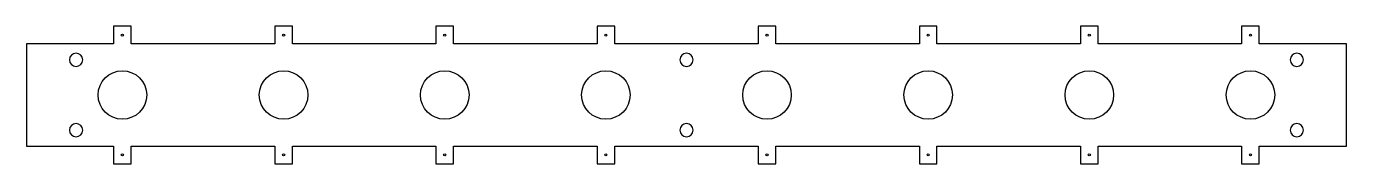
# Model space of a CAD drawing. Header units: millimetres. Extents: x -486 to 113, y -8 to 54.
import ezdxf

# ---------------------------------------------------------------- set-up
doc = ezdxf.new("R2010")
doc.units = ezdxf.units.MM

msp = doc.modelspace()

# ---------------------------------------------------------------- linework, layer by layer
at = {"layer": 'INTERIOR_PROFILES'}
for centre, radius in [((-442, 50.4), 0.5), ((-369, 50.4), 0.5), ((-296, 50.4), 0.5), ((-223, 50.4), 0.5), ((-150, 50.4), 0.5), ((-77, 50.4), 0.5), ((-4, 50.4), 0.5), ((69, 50.4), 0.5), ((-442, 23.2), 11), ((-369, 23.2), 11), ((-296, 23.2), 11), ((-223, 23.2), 11), ((-150, 23.2), 11), ((-77, 23.2), 11), ((-4, 23.2), 11), ((69, 23.2), 11), ((-442, -4), 0.5), ((-369, -4), 0.5), ((-296, -4), 0.5), ((-223, -4), 0.5), ((-150, -4), 0.5), ((-77, -4), 0.5), ((-4, -4), 0.5), ((69, -4), 0.5)]:
    msp.add_circle(centre, radius, dxfattribs=at)
at = {"layer": 'INTERIOR_PROFILES', "extrusion": (0, 0, -1)}
for centre in [(463, 39.2), (186.48, 39.2), (-90, 39.2), (463, 7.2), (186.48, 7.2), (-90, 7.2)]:
    msp.add_circle(centre, 3, dxfattribs=at)
at = {"layer": 'OUTER_PROFILES'}
msp.add_lwpolyline([(-446, -8), (-438, -8), (-438, 0), (-373, 0), (-373, -8), (-365, -8), (-365, 0), (-300, 0), (-300, -8), (-292, -8), (-292, 0), (-227, 0), (-227, -8), (-219, -8), (-219, 0), (-154, 0), (-154, -8), (-146, -8), (-146, 0), (-81, 0), (-81, -8), (-73, -8), (-73, 0), (-8, 0), (-8, -8), (0, -8), (0, 0), (65, 0), (65, -8), (73, -8), (73, 0), (112.55, 0), (112.55, 46.4), (73, 46.4), (73, 54.4), (65, 54.4), (65, 46.4), (0, 46.4), (0, 54.4), (-8, 54.4), (-8, 46.4), (-73, 46.4), (-73, 54.4), (-81, 54.4), (-81, 46.4), (-146, 46.4), (-146, 54.4), (-154, 54.4), (-154, 46.4), (-219, 46.4), (-219, 54.4), (-227, 54.4), (-227, 46.4), (-292, 46.4), (-292, 54.4), (-300, 54.4), (-300, 46.4), (-365, 46.4), (-365, 54.4), (-373, 54.4), (-373, 46.4), (-438, 46.4), (-438, 54.4), (-446, 54.4), (-446, 46.4), (-485.5, 46.4), (-485.5, 0), (-446, 0)], close=True, dxfattribs=at)

doc.saveas('drawing.dxf')
